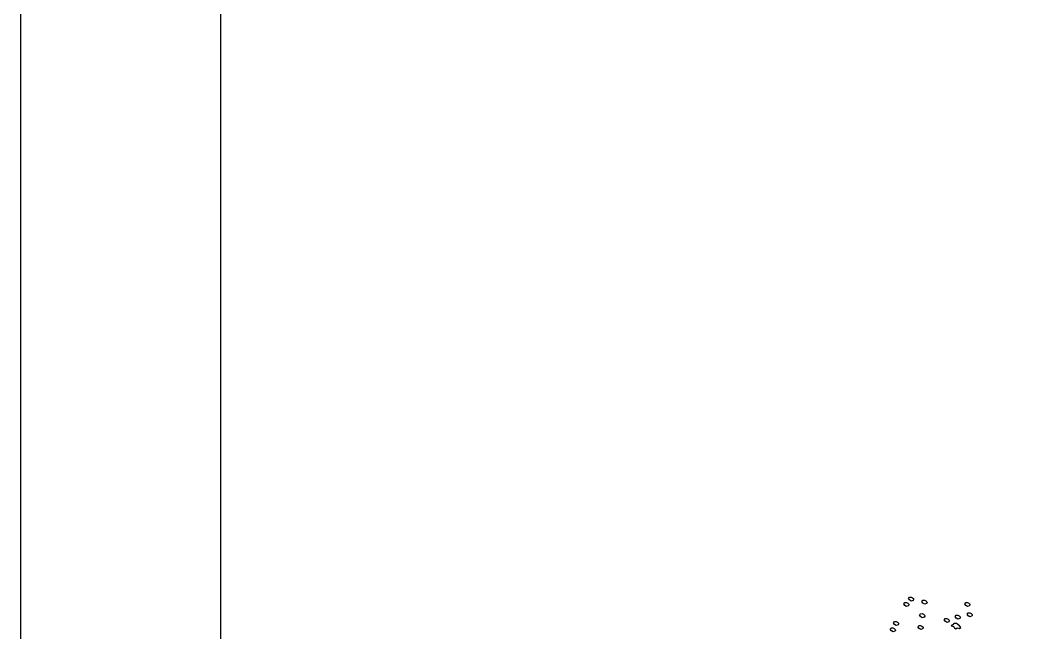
# Model space of a CAD drawing. Header units: millimetres. Extents: x 462666 to 1244237, y 2328025 to 3795663.
# Drawn here: x 1063301 to 1069418, y 2753183 to 2756858 of the extents above; entities that cross this region are included whole.
import ezdxf

# ---------------------------------------------------------------- set-up
doc = ezdxf.new("R2010")
doc.units = ezdxf.units.MM
for name, color, linetype in [('arbre', 250, 'Continuous'), ('MUR_POH', 64, 'Continuous'), ('POP', 7, 'Continuous'), ('RAM_100', 160, 'Continuous')]:
    doc.layers.add(name, color=color, linetype=linetype)

# ---------------------------------------------------------------- blocks, each defined once
blk = doc.blocks.new('Z_RAM_A_3_hp 1220')
at = {"layer": 'POP', "linetype": 'Continuous'}
blk.add_lwpolyline([(-288.5, -408), (-6.5, -408), (-6.5, -13), (-288.5, -13)], close=True, dxfattribs=at)
at = {"layer": 'RAM_100', "linetype": 'Continuous'}
for points in [[(-297, -420), (0, -420), (0, 0), (-297, 0)], [(-288.5, -13), (-288.5, -408), (-6.5, -408), (-6.5, -13)]]:
    blk.add_lwpolyline(points, close=True, dxfattribs=at)

msp = doc.modelspace()

# ---------------------------------------------------------------- linework, layer by layer
at = {"layer": 'arbre'}
for points in [[(1068629.7, 2753343.2), (1068618.9, 2753339.2), (1068608.7, 2753346.6), (1068602.4, 2753355.7), (1068608.7, 2753363.1), (1068618.3, 2753363.6), (1068626.3, 2753359.7), (1068632.5, 2753354), (1068633.1, 2753348.3)], [(1068658.2, 2753376.4), (1068647.4, 2753372.4), (1068637.2, 2753379.8), (1068630.9, 2753388.9), (1068637.2, 2753396.3), (1068646.8, 2753396.9), (1068654.8, 2753392.9), (1068661, 2753387.2), (1068661.6, 2753381.5)], [(1068738.9, 2753357.4), (1068728.1, 2753353.5), (1068717.9, 2753360.8), (1068711.7, 2753369.9), (1068717.9, 2753377.3), (1068727.6, 2753377.9), (1068735.5, 2753373.9), (1068741.8, 2753368.2), (1068742.3, 2753362.5)], [(1068995.5, 2753343.2), (1068984.7, 2753339.2), (1068974.4, 2753346.6), (1068968.2, 2753355.7), (1068974.4, 2753363.1), (1068984.1, 2753363.6), (1068992.1, 2753359.7), (1068998.3, 2753354), (1068998.9, 2753348.3)], [(1068724.7, 2753276.7), (1068713.9, 2753272.7), (1068703.7, 2753280.1), (1068697.4, 2753289.2), (1068703.7, 2753296.6), (1068713.3, 2753297.1), (1068721.3, 2753293.2), (1068727.5, 2753287.5), (1068728.1, 2753281.8)], [(1068938.5, 2753267.2), (1068927.7, 2753263.2), (1068917.4, 2753270.6), (1068911.2, 2753279.7), (1068917.4, 2753287.1), (1068927.1, 2753287.6), (1068935.1, 2753283.7), (1068941.3, 2753278), (1068941.9, 2753272.3)], [(1069009.7, 2753281.5), (1068998.9, 2753277.5), (1068988.7, 2753284.9), (1068982.4, 2753293.9), (1068988.7, 2753301.3), (1068998.4, 2753301.9), (1069006.3, 2753297.9), (1069012.6, 2753292.2), (1069013.1, 2753286.6)], [(1068567.9, 2753229.2), (1068557.1, 2753225.2), (1068546.9, 2753232.6), (1068540.6, 2753241.7), (1068546.9, 2753249.1), (1068556.6, 2753249.7), (1068564.5, 2753245.7), (1068570.8, 2753240), (1068571.3, 2753234.3)], [(1068715.2, 2753205.5), (1068704.4, 2753201.5), (1068694.2, 2753208.9), (1068687.9, 2753218), (1068694.2, 2753225.3), (1068703.8, 2753225.9), (1068711.8, 2753221.9), (1068718, 2753216.3), (1068718.6, 2753210.6)], [(1068872, 2753248.2), (1068861.2, 2753244.2), (1068850.9, 2753251.6), (1068844.7, 2753260.7), (1068850.9, 2753268.1), (1068860.6, 2753268.7), (1068868.5, 2753264.7), (1068874.8, 2753259), (1068875.4, 2753253.3)], [(1068936.2, 2753223.9), (1068919.1, 2753237.5), (1068903.2, 2753238.1), (1068896.4, 2753230.7), (1068887.3, 2753225), (1068902.1, 2753220.5), (1068906.1, 2753209.1), (1068914, 2753205.1), (1068923.1, 2753212), (1068936.8, 2753207.4), (1068944.7, 2753214.2)], [(1068548.9, 2753191.2), (1068538.1, 2753187.3), (1068527.9, 2753194.6), (1068521.6, 2753203.7), (1068527.9, 2753211.1), (1068537.6, 2753211.7), (1068545.5, 2753207.7), (1068551.8, 2753202), (1068552.3, 2753196.3)]]:
    msp.add_lwpolyline(points, close=True, dxfattribs=at)

# ---------------------------------------------------------------- block references
at = {"layer": 'MUR_POH', "ltscale": 0.3, "xscale": 100, "yscale": 100, "zscale": 100, "rotation": 270.0000000000635}
msp.add_blockref('Z_RAM_A_3_hp 1220', (1105300.8, 2742008.4), dxfattribs=at)

doc.saveas('drawing.dxf')
